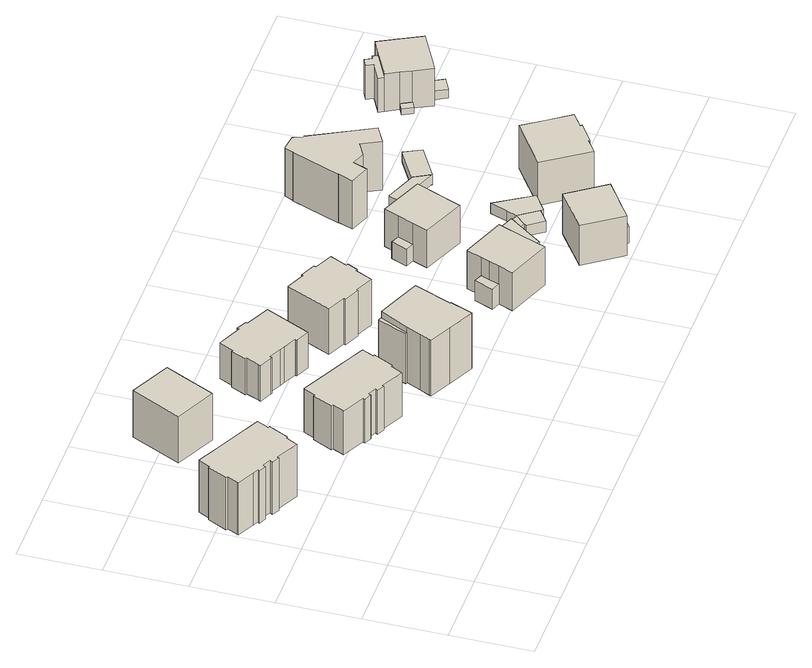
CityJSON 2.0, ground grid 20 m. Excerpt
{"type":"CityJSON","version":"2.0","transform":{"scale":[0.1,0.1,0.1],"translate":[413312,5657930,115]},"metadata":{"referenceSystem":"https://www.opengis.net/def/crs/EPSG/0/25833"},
"CityObjects":{
"building1":{"type":"Building","attributes":{"Dachtyp_tdc":"tdcHipRoof","Gemeindeschluessel":14612000,"Dachneigung":44.77,"QualitaetDacherkennung":66,"Geometrietyp2DReferenz":"3000","measuredHeight":18.15,"function":"31001_9998","roofType":"3200"},"geometry":[{"type":"Solid","lod":"1","boundaries":[[[[0,1,2,3,4,5,6,7,8,9,10,11,12,13,14,15,16,17,18,19,20,21,22,23]],[[24,25,26,27,28,29,30,31,32,33,34,35,36,37,38,39,40,41,42,43,44,45,46,47]],[[23,25,24,0]],[[22,26,25,23]],[[21,27,26,22]],[[20,28,27,21]],[[19,29,28,20]],[[18,30,29,19]],[[17,31,30,18]],[[16,32,31,17]],[[15,33,32,16]],[[14,34,33,15]],[[13,35,34,14]],[[12,36,35,13]],[[11,37,36,12]],[[10,38,37,11]],[[9,39,38,10]],[[8,40,39,9]],[[7,41,40,8]],[[6,42,41,7]],[[5,43,42,6]],[[4,44,43,5]],[[3,45,44,4]],[[2,46,45,3]],[[1,47,46,2]],[[0,24,47,1]]]]}]},
"building2":{"type":"Building","attributes":{"Gemeindeschluessel":14612000,"Geometrietyp2DReferenz":"3000","function":"31001_9998","roofType":"9999"},"children":["building2-1","building2-2"]},
"building2-1":{"type":"BuildingPart","attributes":{"Dachtyp_tdc":"tdcPolyFlatRoof","Dachneigung":0,"QualitaetDacherkennung":41,"Geometrietyp2DReferenz":"3000","measuredHeight":4.32,"roofType":"1000"},"parents":["building2"],"geometry":[{"type":"Solid","lod":"1","boundaries":[[[[48,49,50,51]],[[52,53,54,55]],[[51,53,52,48]],[[50,54,53,51]],[[49,55,54,50]],[[48,52,55,49]]]]}]},
"building2-2":{"type":"BuildingPart","attributes":{"Dachtyp_tdc":"tdcGableRoof","Dachneigung":32.89,"QualitaetDacherkennung":60,"Geometrietyp2DReferenz":"3000","measuredHeight":14.95,"roofType":"3100"},"parents":["building2"],"geometry":[{"type":"Solid","lod":"1","boundaries":[[[[56,57,58,59,60,61]],[[62,63,52,55,64,65]],[[61,63,62,56]],[[60,52,63,61]],[[59,55,52,60]],[[58,64,55,59]],[[57,65,64,58]],[[56,62,65,57]]]]}]},
"building3":{"type":"Building","attributes":{"Dachtyp_tdc":"tdcHipRoof","Gemeindeschluessel":14612000,"Dachneigung":44.41,"QualitaetDacherkennung":66,"Geometrietyp2DReferenz":"3000","measuredHeight":15.67,"function":"31001_9998","roofType":"3200"},"geometry":[{"type":"Solid","lod":"1","boundaries":[[[[66,67,68,69,70,71,72,73,74,75,76,77,78,79,80,81,82,83,84,85,86,87]],[[88,89,90,91,92,93,94,95,96,97,98,99,100,101,102,103,104,105,106,107,108,109]],[[87,89,88,66]],[[86,90,89,87]],[[85,91,90,86]],[[84,92,91,85]],[[83,93,92,84]],[[82,94,93,83]],[[81,95,94,82]],[[80,96,95,81]],[[79,97,96,80]],[[78,98,97,79]],[[77,99,98,78]],[[76,100,99,77]],[[75,101,100,76]],[[74,102,101,75]],[[73,103,102,74]],[[72,104,103,73]],[[71,105,104,72]],[[70,106,105,71]],[[69,107,106,70]],[[68,108,107,69]],[[67,109,108,68]],[[66,88,109,67]]]]}]},
"building4":{"type":"Building","attributes":{"Dachtyp_tdc":"tdcHipRoof","Gemeindeschluessel":14612000,"Dachneigung":36.96,"QualitaetDacherkennung":51,"Geometrietyp2DReferenz":"3000","measuredHeight":12.53,"function":"31001_9998","roofType":"3200"},"geometry":[{"type":"Solid","lod":"1","boundaries":[[[[110,111,112,113,114,115,116,117,118,119,120,121,122,123,124,125,126,127,128,129,130,131]],[[132,133,134,135,136,137,138,139,140,141,142,143,144,145,146,147,148,149,150,151,152,153]],[[131,133,132,110]],[[130,134,133,131]],[[129,135,134,130]],[[128,136,135,129]],[[127,137,136,128]],[[126,138,137,127]],[[125,139,138,126]],[[124,140,139,125]],[[123,141,140,124]],[[122,142,141,123]],[[121,143,142,122]],[[120,144,143,121]],[[119,145,144,120]],[[118,146,145,119]],[[117,147,146,118]],[[116,148,147,117]],[[115,149,148,116]],[[114,150,149,115]],[[113,151,150,114]],[[112,152,151,113]],[[111,153,152,112]],[[110,132,153,111]]]]}]},
"building5":{"type":"Building","attributes":{"Gemeindeschluessel":14612000,"Geometrietyp2DReferenz":"3000","function":"31001_9998","roofType":"9999"},"children":["building5-1","building5-2"]},
"building5-1":{"type":"BuildingPart","attributes":{"Dachtyp_tdc":"tdcGableRoof","Dachneigung":37.06,"QualitaetDacherkennung":53,"Geometrietyp2DReferenz":"3000","measuredHeight":18.56,"roofType":"3100"},"parents":["building5"],"geometry":[{"type":"Solid","lod":"1","boundaries":[[[[154,155,156,157,158,159,160,161,162,163,164]],[[165,166,167,168,169,170,171,172,173,174,175]],[[164,166,165,154]],[[163,167,166,164]],[[162,168,167,163]],[[161,169,168,162]],[[160,170,169,161]],[[159,171,170,160]],[[158,172,171,159]],[[157,173,172,158]],[[156,174,173,157]],[[155,175,174,156]],[[154,165,175,155]]]]}]},
"building5-2":{"type":"BuildingPart","attributes":{"Dachtyp_tdc":"tdcPolyFlatRoof","Dachneigung":0,"QualitaetDacherkennung":38,"Geometrietyp2DReferenz":"3000","measuredHeight":14.11,"roofType":"1000"},"parents":["building5"],"geometry":[{"type":"Solid","lod":"1","boundaries":[[[[176,177,178,179]],[[171,180,181,172]],[[179,180,171,176]],[[178,181,180,179]],[[177,172,181,178]],[[176,171,172,177]]]]}]},
"building6":{"type":"Building","attributes":{"Dachtyp_tdc":"tdcHipRoof","Gemeindeschluessel":14612000,"Dachneigung":39.49,"QualitaetDacherkennung":61,"Geometrietyp2DReferenz":"3000","measuredHeight":15.54,"function":"31001_9998","roofType":"3200"},"geometry":[{"type":"Solid","lod":"1","boundaries":[[[[182,183,184,185,186,187,188,189,190,191,192,193,194,195,196,197]],[[198,199,200,201,202,203,204,205,206,207,208,209,210,211,212,213]],[[197,199,198,182]],[[196,200,199,197]],[[195,201,200,196]],[[194,202,201,195]],[[193,203,202,194]],[[192,204,203,193]],[[191,205,204,192]],[[190,206,205,191]],[[189,207,206,190]],[[188,208,207,189]],[[187,209,208,188]],[[186,210,209,187]],[[185,211,210,186]],[[184,212,211,185]],[[183,213,212,184]],[[182,198,213,183]]]]}]},
"building7":{"type":"Building","attributes":{"Gemeindeschluessel":14612000,"Geometrietyp2DReferenz":"3000","function":"31001_9998","roofType":"9999"},"children":["building7-1","building7-2"]},
"building7-1":{"type":"BuildingPart","attributes":{"Dachtyp_tdc":"tdcGableRoof","Dachneigung":20.52,"QualitaetDacherkennung":35,"Geometrietyp2DReferenz":"3000","measuredHeight":11.99,"roofType":"3100"},"parents":["building7"],"geometry":[{"type":"Solid","lod":"1","boundaries":[[[[214,215,216,217,218,219,220,221]],[[222,223,224,225,226,227,228,229]],[[221,223,222,214]],[[220,224,223,221]],[[219,225,224,220]],[[218,226,225,219]],[[217,227,226,218]],[[216,228,227,217]],[[215,229,228,216]],[[214,222,229,215]]]]}]},
"building7-2":{"type":"BuildingPart","attributes":{"Dachtyp_tdc":"tdcGableRoof","Dachneigung":34.07,"QualitaetDacherkennung":10,"Geometrietyp2DReferenz":"3000","measuredHeight":7,"roofType":"3100"},"parents":["building7"],"geometry":[{"type":"Solid","lod":"1","boundaries":[[[[230,231,232,233]],[[234,235,228,226]],[[233,234,226,230]],[[232,235,234,233]],[[231,228,235,232]],[[230,226,228,231]]]]}]},
"building8":{"type":"Building","attributes":{"Gemeindeschluessel":14612000,"Geometrietyp2DReferenz":"3000","function":"31001_9998","roofType":"9999"},"children":["building8-1","building8-2"]},
"building8-1":{"type":"BuildingPart","attributes":{"Dachtyp_tdc":"tdcGableRoof","Dachneigung":21.45,"QualitaetDacherkennung":37,"Geometrietyp2DReferenz":"3000","measuredHeight":11.79,"roofType":"3100"},"parents":["building8"],"geometry":[{"type":"Solid","lod":"1","boundaries":[[[[236,237,238,239,240,241]],[[242,243,244,245,246,247]],[[241,243,242,236]],[[240,244,243,241]],[[239,245,244,240]],[[238,246,245,239]],[[237,247,246,238]],[[236,242,247,237]]]]}]},
"building8-2":{"type":"BuildingPart","attributes":{"Dachtyp_tdc":"tdcFreeFormRoof","Dachneigung":33.91,"QualitaetDacherkennung":16,"Geometrietyp2DReferenz":"3000","measuredHeight":5.09,"roofType":"5000"},"parents":["building8"],"geometry":[{"type":"Solid","lod":"1","boundaries":[[[[248,249,250,251,252]],[[253,254,255,244,243]],[[252,254,253,248]],[[251,255,254,252]],[[250,244,255,251]],[[249,243,244,250]],[[248,253,243,249]]]]}]},
"building9":{"type":"Building","attributes":{"Gemeindeschluessel":14612000,"Geometrietyp2DReferenz":"3000","function":"31001_9998","roofType":"9999"},"children":["building9-1","building9-2"]},
"building9-1":{"type":"BuildingPart","attributes":{"Dachtyp_tdc":"tdcPolyFlatRoof","Dachneigung":6.02,"QualitaetDacherkennung":64,"Geometrietyp2DReferenz":"3000","measuredHeight":2.81,"roofType":"2100"},"parents":["building9"],"geometry":[{"type":"Solid","lod":"1","boundaries":[[[[256,257,258,259]],[[260,261,262,263]],[[259,261,260,256]],[[258,262,261,259]],[[257,263,262,258]],[[256,260,263,257]]]]}]},
"building9-2":{"type":"BuildingPart","attributes":{"Dachtyp_tdc":"tdcPolyFlatRoof","Dachneigung":0,"QualitaetDacherkennung":67,"Geometrietyp2DReferenz":"3000","measuredHeight":3.07,"roofType":"1000"},"parents":["building9"],"geometry":[{"type":"Solid","lod":"1","boundaries":[[[[264,265,266,267,268]],[[269,270,271,261,260]],[[268,270,269,264]],[[267,271,270,268]],[[266,261,271,267]],[[265,260,261,266]],[[264,269,260,265]]]]}]},
"building10":{"type":"Building","attributes":{"Gemeindeschluessel":14612000,"Geometrietyp2DReferenz":"3000","function":"31001_9998","roofType":"9999"},"children":["building10-1","building10-2"]},
"building10-1":{"type":"BuildingPart","attributes":{"Dachtyp_tdc":"tdcHipRoof","Dachneigung":33.08,"QualitaetDacherkennung":59,"Geometrietyp2DReferenz":"3000","measuredHeight":13.08,"roofType":"3200"},"parents":["building10"],"geometry":[{"type":"Solid","lod":"1","boundaries":[[[[272,273,274,275,276,277]],[[278,279,280,281,282,283]],[[277,279,278,272]],[[276,280,279,277]],[[275,281,280,276]],[[274,282,281,275]],[[273,283,282,274]],[[272,278,283,273]]]]}]},
"building10-2":{"type":"BuildingPart","attributes":{"Dachtyp_tdc":"tdcPolyFlatRoof","Dachneigung":0,"QualitaetDacherkennung":30,"Geometrietyp2DReferenz":"3000","measuredHeight":4.65,"roofType":"1000"},"parents":["building10"],"geometry":[{"type":"Solid","lod":"1","boundaries":[[[[284,285,286,287]],[[280,288,289,281]],[[287,288,280,284]],[[286,289,288,287]],[[285,281,289,286]],[[284,280,281,285]]]]}]},
"building11":{"type":"Building","attributes":{"Dachtyp_tdc":"tdcPolyFlatRoof","Gemeindeschluessel":14612000,"Dachneigung":0,"QualitaetDacherkennung":0,"Geometrietyp2DReferenz":"3000","BezugspunktDach":"2000","measuredHeight":3,"function":"31001_9998"},"geometry":[{"type":"Solid","lod":"1","boundaries":[[[[290,291,292,293,294]],[[295,296,297,298,299]],[[294,296,295,290]],[[293,297,296,294]],[[292,298,297,293]],[[291,299,298,292]],[[290,295,299,291]]]]}]},
"building12":{"type":"Building","attributes":{"Dachtyp_tdc":"tdcPolyFlatRoof","Gemeindeschluessel":14612000,"Dachneigung":3.67,"QualitaetDacherkennung":83,"Geometrietyp2DReferenz":"3000","measuredHeight":3.08,"function":"31001_9998","roofType":"2100"},"geometry":[{"type":"Solid","lod":"1","boundaries":[[[[293,292,300,301,302,303]],[[304,305,306,307,308,309]],[[303,305,304,293]],[[302,306,305,303]],[[301,307,306,302]],[[300,308,307,301]],[[292,309,308,300]],[[293,304,309,292]]]]}]},
"building13":{"type":"Building","attributes":{"Dachtyp_tdc":"tdcFreeFormRoof","Gemeindeschluessel":14612000,"Dachneigung":41.82,"QualitaetDacherkennung":33,"Geometrietyp2DReferenz":"3000","measuredHeight":16.39,"function":"31001_9998","roofType":"5000"},"geometry":[{"type":"Solid","lod":"1","boundaries":[[[[310,311,312,313,314,315,316,317,318,319,320,321,322,323,324,325,326]],[[327,328,329,330,331,332,333,334,335,336,337,338,339,340,341,342,343]],[[326,328,327,310]],[[325,329,328,326]],[[324,330,329,325]],[[323,331,330,324]],[[322,332,331,323]],[[321,333,332,322]],[[320,334,333,321]],[[319,335,334,320]],[[318,336,335,319]],[[317,337,336,318]],[[316,338,337,317]],[[315,339,338,316]],[[314,340,339,315]],[[313,341,340,314]],[[312,342,341,313]],[[311,343,342,312]],[[310,327,343,311]]]]}]},
"building14":{"type":"Building","attributes":{"Dachtyp_tdc":"tdcPolyFlatRoof","Gemeindeschluessel":14612000,"Dachneigung":4.98,"QualitaetDacherkennung":54,"Geometrietyp2DReferenz":"3000","measuredHeight":2.66,"function":"31001_9998","roofType":"2100"},"geometry":[{"type":"Solid","lod":"1","boundaries":[[[[344,345,346,347]],[[348,349,350,351]],[[347,349,348,344]],[[346,350,349,347]],[[345,351,350,346]],[[344,348,351,345]]]]}]},
"building15":{"type":"Building","attributes":{"Dachtyp_tdc":"tdcHipAndGableRoof","Gemeindeschluessel":14612000,"Dachneigung":28.97,"QualitaetDacherkennung":42,"Geometrietyp2DReferenz":"3000","measuredHeight":14,"function":"31001_9998","roofType":"5000"},"geometry":[{"type":"Solid","lod":"1","boundaries":[[[[352,353,354,355,356,357,358,359,360]],[[361,362,363,364,365,366,367,368,369]],[[360,362,361,352]],[[359,363,362,360]],[[358,364,363,359]],[[357,365,364,358]],[[356,366,365,357]],[[355,367,366,356]],[[354,368,367,355]],[[353,369,368,354]],[[352,361,369,353]]]]}]},
"building16":{"type":"Building","attributes":{"Dachtyp_tdc":"tdcPolyFlatRoof","Gemeindeschluessel":14612000,"Dachneigung":2.57,"QualitaetDacherkennung":51,"Geometrietyp2DReferenz":"3000","measuredHeight":2.9,"function":"31001_9998","roofType":"2100"},"geometry":[{"type":"Solid","lod":"1","boundaries":[[[[370,371,372,373,374]],[[375,376,377,378,379]],[[374,376,375,370]],[[373,377,376,374]],[[372,378,377,373]],[[371,379,378,372]],[[370,375,379,371]]]]}]},
"building17":{"type":"Building","attributes":{"Gemeindeschluessel":14612000,"Geometrietyp2DReferenz":"3000","function":"31001_9998","roofType":"9999"},"children":["building17-1","building17-2","building17-3","building17-4"]},
"building17-1":{"type":"BuildingPart","attributes":{"Dachtyp_tdc":"tdcFreeFormRoof","Dachneigung":44.78,"QualitaetDacherkennung":14,"Geometrietyp2DReferenz":"3000","measuredHeight":2.15,"roofType":"5000"},"parents":["building17"],"geometry":[{"type":"Solid","lod":"1","boundaries":[[[[380,381,382,383]],[[384,385,386,387]],[[383,385,384,380]],[[382,386,385,383]],[[381,387,386,382]],[[380,384,387,381]]]]}]},
"building17-2":{"type":"BuildingPart","attributes":{"Dachtyp_tdc":"tdcCutTentRoof","Dachneigung":25.19,"QualitaetDacherkennung":70,"Geometrietyp2DReferenz":"3000","measuredHeight":11.54,"roofType":"9999"},"parents":["building17"],"geometry":[{"type":"Solid","lod":"1","boundaries":[[[[388,389,390,391,392,393,394,395,396]],[[397,398,399,400,384,387,401,402,403]],[[396,398,397,388]],[[395,399,398,396]],[[394,400,399,395]],[[393,384,400,394]],[[392,387,384,393]],[[391,401,387,392]],[[390,402,401,391]],[[389,403,402,390]],[[388,397,403,389]]]]}]},
"building17-3":{"type":"BuildingPart","attributes":{"Dachtyp_tdc":"tdcPolyFlatRoof","Dachneigung":26.99,"QualitaetDacherkennung":38,"Geometrietyp2DReferenz":"3000","measuredHeight":10.4,"roofType":"2100"},"parents":["building17"],"geometry":[{"type":"Solid","lod":"1","boundaries":[[[[404,405,406,407,408,409,410,411]],[[402,401,412,413,414,415,416,417]],[[411,401,402,404]],[[410,412,401,411]],[[409,413,412,410]],[[408,414,413,409]],[[407,415,414,408]],[[406,416,415,407]],[[405,417,416,406]],[[404,402,417,405]]]]}]},
"building17-4":{"type":"BuildingPart","attributes":{"Dachtyp_tdc":"tdcGableRoof","Dachneigung":17.19,"QualitaetDacherkennung":3,"Geometrietyp2DReferenz":"3000","measuredHeight":3.11,"roofType":"3100"},"parents":["building17"],"geometry":[{"type":"Solid","lod":"1","boundaries":[[[[418,419,420,421]],[[398,422,423,399]],[[421,422,398,418]],[[420,423,422,421]],[[419,399,423,420]],[[418,398,399,419]]]]}]}
},
"vertices":[
[118,489,151],[121,493,151],[177,465,151],[178,467,151],[192,494,151],[196,492,151],[220,541,151],[216,543,151],[230,572,151],[105,634,151],[61,656,151],[46,627,151],[42,629,151],[18,581,151],[22,578,151],[9,552,151],[8,549,151],[52,527,151],[65,521,151],[62,517,151],[80,508,151],[84,515,151],[104,505,151],[100,498,151],[118,489,3],[100,498,3],[104,505,3],[84,515,3],[80,508,3],[62,517,3],[65,521,3],[52,527,3],[8,549,3],[9,552,3],[22,578,3],[18,581,3],[42,629,3],[46,627,3],[61,656,3],[105,634,3],[230,572,3],[216,543,3],[220,541,3],[196,492,3],[192,494,3],[178,467,3],[177,465,3],[121,493,3],
[315,773,80],[295,731,80],[312,722,80],[333,765,80],[315,773,37],[333,765,37],[312,722,37],[295,731,37],
[234,862,168],[174,738,168],[275,690,168],[295,731,168],[315,773,168],[335,813,168],[234,862,37],[335,813,37],[275,690,37],[174,738,37],
[424,338,156],[426,342,156],[482,314,156],[483,316,156],[497,343,156],[501,341,156],[525,390,156],[521,392,156],[535,421,156],[366,505,156],[351,475,156],[347,478,156],[323,429,156],[328,427,156],[315,400,156],[313,398,156],[370,370,156],[368,365,156],[386,357,156],[389,363,156],[409,353,156],[406,347,156],[424,338,32],[406,347,32],[409,353,32],[389,363,32],[386,357,32],[368,365,32],[370,370,32],[313,398,32],[315,400,32],[328,427,32],[323,429,32],[347,478,32],[351,475,32],[366,505,32],[535,421,32],[521,392,32],[525,390,32],[501,341,32],[497,343,32],[483,316,32],[482,314,32],[426,342,32],
[547,578,137],[550,576,137],[582,561,137],[584,566,137],[634,671,137],[575,699,137],[577,703,137],[551,716,137],[549,711,137],[490,738,137],[473,702,137],[468,704,137],[451,667,137],[455,665,137],[441,633,137],[438,628,137],[470,613,137],[473,612,137],[475,617,137],[506,602,137],[518,597,137],[549,582,137],[547,578,36],[549,582,36],[518,597,36],[506,602,36],[475,617,36],[473,612,36],[470,613,36],[438,628,36],[441,633,36],[455,665,36],[451,667,36],[468,704,36],[473,702,36],[490,738,36],[549,711,36],[551,716,36],[577,703,36],[575,699,36],[634,671,36],[584,566,36],[582,561,36],[550,576,36],
[711,270,190],[709,271,190],[747,362,190],[688,387,190],[636,408,190],[601,338,190],[584,302,190],[572,277,190],[570,273,190],[625,246,190],[690,215,190],[711,270,32],[690,215,32],[625,246,32],[570,273,32],[572,277,32],[584,302,32],[601,338,32],[636,408,32],[688,387,32],[747,362,32],[709,271,32],
[601,338,173],[636,408,173],[627,412,173],[596,339,173],[596,339,32],[627,412,32],
[781,608,163],[743,625,163],[741,621,163],[695,642,163],[644,532,163],[689,511,163],[687,506,163],[725,489,163],[727,493,163],[772,472,163],[792,514,163],[796,512,163],[809,538,163],[804,540,163],[824,582,163],[779,603,163],[781,608,34],[779,603,34],[824,582,34],[804,540,34],[809,538,34],[796,512,34],[792,514,34],[772,472,34],[727,493,34],[725,489,34],[687,506,34],[689,511,34],[644,532,34],[695,642,34],[741,621,34],[743,625,34],
[1075,268,134],[967,310,134],[952,272,134],[943,250,134],[934,226,134],[920,190,134],[1029,148,134],[1052,208,134],[1075,268,26],[1052,208,26],[1029,148,26],[920,190,26],[934,226,26],[943,250,26],[952,272,26],[967,310,26],
[934,226,83],[952,272,83],[931,281,83],[912,234,83],[912,234,26],[931,281,26],
[1009,415,134],[1115,371,134],[1162,483,134],[1055,527,134],[1040,491,134],[1024,452,134],[1009,415,28],[1024,452,28],[1040,491,28],[1055,527,28],[1162,483,28],[1115,371,28],
[1002,461,75],[1024,452,75],[1040,491,75],[1018,500,75],[1018,498,75],[1002,461,28],[1018,498,28],[1018,500,28],
[1183,252,48],[1197,247,48],[1219,271,48],[1202,278,48],[1183,252,22],[1202,278,22],[1219,271,22],[1197,247,22],
[1140,194,52],[1183,252,52],[1202,278,52],[1152,298,52],[1099,224,52],[1140,194,22],[1099,224,22],[1152,298,22],
[1224,166,131],[1127,98,131],[1191,7,131],[1224,31,131],[1257,53,131],[1288,75,131],[1224,166,18],[1288,75,18],[1257,53,18],[1224,31,18],[1191,7,18],[1127,98,18],
[1257,53,65],[1224,31,65],[1235,16,65],[1267,38,65],[1267,38,18],[1235,16,18],
[1191,240,50],[1218,203,50],[1251,226,50],[1219,271,50],[1197,247,50],[1191,240,20],[1197,247,20],[1219,271,20],[1251,226,20],[1218,203,20],
[1255,220,50],[1300,250,50],[1244,339,50],[1228,296,50],[1219,271,21],[1228,296,21],[1244,339,21],[1300,250,21],[1255,220,21],[1251,226,21],
[1092,613,166],[1141,594,166],[1155,629,166],[1186,617,166],[1222,636,166],[1245,590,166],[1289,613,166],[1266,658,166],[1213,761,166],[1211,761,166],[1201,786,166],[1162,790,166],[1161,790,166],[1152,768,166],[1150,768,166],[1104,649,166],[1106,649,166],[1092,613,29],[1106,649,29],[1104,649,29],[1150,768,29],[1152,768,29],[1161,790,29],[1162,790,29],[1201,786,29],[1211,761,29],[1213,761,29],[1266,658,29],[1289,613,29],[1245,590,29],[1222,636,29],[1186,617,29],[1155,629,29],[1141,594,29],
[1188,533,54],[1299,490,54],[1278,530,54],[1199,561,54],[1188,533,28],[1199,561,28],[1278,530,28],[1299,490,28],
[1490,220,141],[1452,275,141],[1417,326,141],[1303,247,141],[1377,140,141],[1409,162,141],[1411,159,141],[1459,192,141],[1456,196,141],[1490,220,20],[1456,196,20],[1459,192,20],[1411,159,20],[1409,162,20],[1377,140,20],[1303,247,20],[1417,326,20],[1452,275,20],
[1278,530,53],[1299,490,53],[1379,536,53],[1358,578,53],[1277,532,53],[1278,530,25],[1277,532,25],[1358,578,25],[1379,536,25],[1299,490,25],
[1544,610,45],[1531,635,45],[1514,627,45],[1527,602,45],[1544,610,28],[1527,602,28],[1514,627,28],[1531,635,28],
[1670,619,134],[1619,720,134],[1586,703,134],[1515,667,134],[1531,635,134],[1544,610,134],[1566,566,134],[1585,575,134],[1618,592,134],[1670,619,28],[1618,592,28],[1585,575,28],[1566,566,28],[1515,667,28],[1586,703,28],[1619,720,28],
[1586,703,124],[1580,715,124],[1572,712,124],[1563,729,124],[1543,719,124],[1552,702,124],[1508,679,124],[1515,667,124],[1508,679,28],[1552,702,28],[1543,719,28],[1563,729,28],[1572,712,28],[1580,715,28],
[1618,592,53],[1585,575,53],[1601,544,53],[1634,561,53],[1634,561,28],[1601,544,28]
]}
